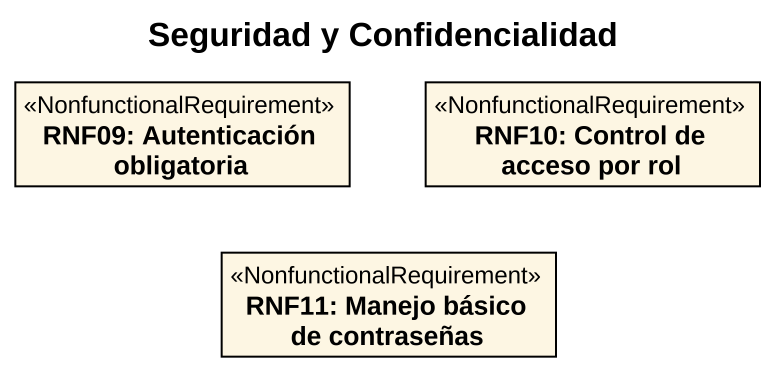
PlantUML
@startuml
title Seguridad y Confidencialidad
hide circle
hide empty members
class "RNF09: Autenticación obligatoria" as RNF09_Autenticación <<NonfunctionalRequirement>>
class "RNF10: Control de acceso por rol" as RNF10_Control_de_acceso_por <<NonfunctionalRequirement>>
class "RNF11: Manejo básico de contraseñas" as RNF11_Manejo_básico_de <<NonfunctionalRequirement>>
@enduml
